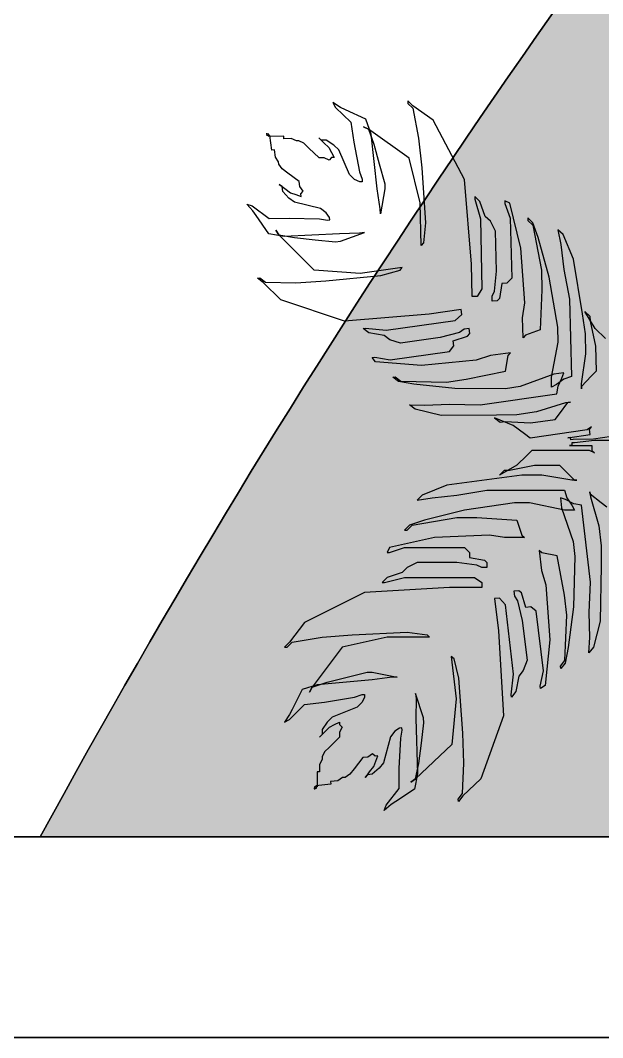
# Model space of a CAD drawing. Header units: inches. Extents: x 478327 to 492265, y -26791 to -22136.
# Drawn here: x 480307.5 to 480340.2, y -23195.1 to -23138.1 of the extents above; entities that cross this region are included whole.
import ezdxf

# ---------------------------------------------------------------- set-up
doc = ezdxf.new("R2010")
doc.units = ezdxf.units.IN
doc.header["$MEASUREMENT"] = 0
for name, color, linetype in [('ARBOLES', 7, 'Continuous'), ('Grass', 90, 'Continuous'), ('I-WALL-FULL', 5, 'Continuous')]:
    doc.layers.add(name, color=color, linetype=linetype)

# ---------------------------------------------------------------- blocks, each defined once
blk = doc.blocks.new('ARB-P17')
at = {"layer": 'ARBOLES'}
for p, q in [((0.8200494611884322, 1.19659594060235), (0.8018971036855476, 1.179249113572524)), ((0.8021039778964222, 1.188129151253236), (0.8202563353994776, 1.205475978283175)), ((0.8202563353994776, 1.205475978283175), (0.8200494611884322, 1.19659594060235)), ((1.059313631587486, 1.18213705458993), (1.086335297295477, 1.199277414748025)), ((1.086335297295477, 1.199277414748025), (1.077052240668479, 1.181723806258248)), ((0.7299083816340897, 1.136501759128123), (0.8021039778964222, 1.188129151253236)), ((0.8018971036855476, 1.179249113572524), (0.7816759967442408, 1.073101595146596)), ((0.969586300455063, 1.139802948477239), (1.041368148295476, 1.173670265240929)), ((1.077052240668479, 1.181723806258248), (1.0225951644953, 1.129683167874617)), ((1.041368148295476, 1.173670265240929), (1.059313631587486, 1.18213705458993)), ((0.6185117277628933, 0.9258595583090994), (0.7299082926420795, 1.136501761201288)), ((0.7299082926420795, 1.136501761201288), (0.7299083816340897, 1.136501759128123)), ((0.950606442444041, 1.086935813430216), (0.969586300455063, 1.139802948477239)), ((1.0225951644953, 1.129683167874617), (1.012070947930425, 1.058849173932771)), ((0.8154982138898673, 1.001234482448808), (0.9598894954063439, 1.104489264625954)), ((0.9283165823999865, 0.8919874463142321), (0.950606442444041, 1.086935813430216)), ((0.9598894954063439, 1.104489264625954), (0.9409096373952934, 1.051622129578845)), ((0.9778349823628787, 1.112956211269108), (0.9598894954063439, 1.104489264625954)), ((0.9598894954063439, 1.104489264625954), (0.9778349823628787, 1.112956211269108)), ((1.31424775062132, 1.078464226776674), (1.314454624832194, 1.087344264457471)), ((1.314454624832194, 1.087344264457471), (1.323323840380738, 1.087137642364837)), ((1.319485408772152, 1.081403291864007), (1.320743087915361, 1.0901853144276)), ((0.7816759967442408, 1.073101595146596), (0.7703241906790197, 0.9667472952608022)), ((0.9409096373952934, 1.051622129578845), (0.9215160272976277, 0.9809947618760475)), ((1.012070947930425, 1.058849173932771), (0.9918498409891185, 0.9527016555069281)), ((1.082818421051627, 1.048316144998438), (1.109840086759391, 1.065456505156504)), ((1.118502513424602, 1.056369686015756), (1.100350155921717, 1.03902285898593)), ((1.109840086759391, 1.065456505156504), (1.127578695840555, 1.065043256824822)), ((1.127578695840555, 1.065043256824822), (1.118502513424602, 1.056369686015756)), ((1.136654874592011, 1.073716670339735), (1.127578695840555, 1.065043256824822)), ((1.127578695840555, 1.065043256824822), (1.136654874592011, 1.073716670339735)), ((1.171304503253765, 1.037369867732309), (1.18945686075665, 1.054716694762163)), ((1.18945686075665, 1.054716694762163), (1.207402347713185, 1.063183641405317)), ((1.207402347713185, 1.063183641405317), (1.216271652253596, 1.062977017239518)), ((1.216271652253596, 1.062977017239518), (1.234217135545606, 1.071443806588519)), ((1.234217135545606, 1.071443806588519), (1.260825049167153, 1.070823934091038)), ((1.260825049167153, 1.070823934091038), (1.261031923378226, 1.07970397177175)), ((1.261031923378226, 1.07970397177175), (1.31424775062132, 1.078464226776674)), ((1.30314651989363, 1.029969841530686), (1.310692670468228, 1.082662505615303)), ((1.310692670468228, 1.082662505615303), (1.319485408772152, 1.081403291864007)), ((1.027120095948163, 0.9429951232359883), (1.064666063548543, 1.030969317968498)), ((1.064666063548543, 1.030969317968498), (1.082818421051627, 1.048316144998438)), ((1.091067099294719, 1.021469250496153), (1.081784046332416, 1.003915799300444)), ((1.100350155921717, 1.03902285898593), (1.091067099294719, 1.021469250496153)), ((1.134999873575509, 1.002676054305255), (1.171304503253765, 1.037369867732309)), ((1.290580706302393, 1.004882723239689), (1.294353781589706, 1.031229055281983)), ((1.294353781589706, 1.031229055281983), (1.30314651989363, 1.029969841530686)), ((0.7762972452730139, 0.8422196716817324), (0.8154982138898673, 1.001234482448808)), ((0.9215160272976277, 0.9809947618760475), (0.9021224208646856, 0.9103675514674876)), ((1.081784046332416, 1.003915799300444), (1.090653350872799, 1.003709175134532)), ((1.090653350872799, 1.003709175134532), (1.099315781202506, 0.9946225132879363)), ((1.099315781202506, 0.9946225132879363), (1.117261264494545, 1.003089302637051)), ((1.117261264494545, 1.003089302637051), (1.134999873575509, 1.002676054305255)), ((1.266706615134638, 0.9634906196430961), (1.278014892711155, 0.9797956049486628)), ((1.278014892711155, 0.9797956049486628), (1.279272584473716, 0.9885777156293613)), ((1.279272584473716, 0.9885777156293613), (1.290580706302393, 1.004882723239689)), ((0.7703241906790197, 0.9667472952608022), (0.7569036351753482, 0.7715923039790198)), ((0.9918498409891185, 0.9527016555069281), (0.9823599101512457, 0.9262680093363541)), ((1.008967823772792, 0.925648136838845), (1.027120095948163, 0.9429951232359883)), ((1.206403891608602, 0.918353348487841), (1.246605755002065, 0.9484448257840085)), ((1.246605755002065, 0.9484448257840085), (1.266706615134638, 0.9634906196430961)), ((0.5937393698587243, 0.6243504244355904), (0.6185117277628933, 0.9258595583090994)), ((0.9021224208646856, 0.9103675514674876), (0.9017086687782409, 0.8926073188118265)), ((0.9823599101512457, 0.9262680093363541), (0.9821530359403708, 0.9173879716555291)), ((0.9821530359403708, 0.9173879716555291), (0.9910223404807823, 0.9171813474897306)), ((0.9910223404807823, 0.9171813474897306), (1.008967823772792, 0.925648136838845)), ((1.203888508083679, 0.9007891271263303), (1.206403891608602, 0.918353348487841)), ((1.266695679468398, 0.9007566969389414), (1.276746109534884, 0.9082795938685422)), ((1.276746109534884, 0.9082795938685422), (1.266695679468398, 0.9007566969389414)), ((0.9017086687782409, 0.8926073188118265), (0.9173785284209828, 0.8033933790841274)), ((0.9177922805074273, 0.8211536117397884), (0.9283165823999865, 0.8919874463142321)), ((1.192580386254804, 0.8844841195160313), (1.203888508083679, 0.9007891271263303)), ((1.200115432796366, 0.8744427950840361), (1.192580386254804, 0.8844841195160313)), ((1.198857741033805, 0.8656606844033377), (1.200115432796366, 0.8744427950840361)), ((1.217700909404016, 0.8719243675816131), (1.198857741033805, 0.8656606844033377)), ((1.236544233521869, 0.8781880284551846), (1.217700909404016, 0.8719243675816131)), ((1.25664509365447, 0.8932338223141869), (1.236544233521869, 0.8781880284551846)), ((1.24282158830087, 0.8593645933423771), (1.264180295943646, 0.883192475577431)), ((1.266695679468398, 0.9007566969389414), (1.25664509365447, 0.8932338223141869)), ((1.264180295943646, 0.883192475577431), (1.266695679468398, 0.9007566969389414)), ((0.4175946169703195, 0.6817632890582672), (0.4567955855872015, 0.840778099825286)), ((0.4745341946683652, 0.8403648514935753), (0.4555543366571157, 0.7874977164464666)), ((0.4567955855872015, 0.840778099825286), (0.4747410688792115, 0.8492448891742868)), ((0.4747410688792115, 0.8492448891742868), (0.4745341946683652, 0.8403648514935753)), ((0.5444542562734114, 0.7943115124687097), (0.5634340252924233, 0.847178649588983)), ((0.5813795085844617, 0.8556454389380974), (0.5619859021512923, 0.7850182285294522)), ((0.5634340252924233, 0.847178649588983), (0.5815863864598327, 0.8645256339129617)), ((0.5815863864598327, 0.8645256339129617), (0.5813795085844617, 0.8556454389380974)), ((0.772780372693461, 0.6912585592261848), (0.7762972452730139, 0.8422196716817324)), ((1.129762266584464, 0.8217825388821893), (1.222720728168269, 0.8443187994832613)), ((1.222720728168269, 0.8443187994832613), (1.24282158830087, 0.8593645933423771)), ((1.370940054814355, 0.814129988117287), (1.392298762457131, 0.8379578703523407)), ((1.392298762457131, 0.8379578703523407), (1.373455438339278, 0.8316942094787975)), ((0.9173785284209828, 0.8033933790841274), (0.9177922805074273, 0.8211536117397884)), ((1.098353141494755, 0.790431847834725), (1.109661263323403, 0.8067368554450239)), ((1.109661263323403, 0.8067368554450239), (1.129762266584464, 0.8217825388821893)), ((1.373455438339278, 0.8316942094787975), (1.313152702193861, 0.7865568502064377)), ((1.314399302542341, 0.7326050604877992), (1.359631932985678, 0.7978249805069879)), ((1.359631932985678, 0.7978249805069879), (1.370940054814355, 0.814129988117287)), ((0.3751100584871949, 0.7627170615294858), (0.3447783944109233, 0.6034956265966116)), ((0.3563370746870191, 0.7187299641631739), (0.3753169326982402, 0.7715970992103108)), ((0.3932624159900797, 0.78006388855934), (0.3751100584871949, 0.7627170615294858)), ((0.3753169326982402, 0.7715970992103108), (0.3934692938654507, 0.7889440835341758)), ((0.3934692938654507, 0.7889440835341758), (0.3932624159900797, 0.78006388855934)), ((0.4555543366571157, 0.7874977164464666), (0.4505893372721345, 0.5743760256372639)), ((0.5077357891810266, 0.7418576257533687), (0.5263018951060019, 0.7769645281448162)), ((0.5263018951060019, 0.7769645281448162), (0.5444542562734114, 0.7943115124687097)), ((0.5619859021512923, 0.7850182285294522), (0.5561934022581738, 0.5363762297029666)), ((0.7569036351753482, 0.7715923039790198), (0.7641179423639527, 0.7003452210727801)), ((1.097095449732365, 0.7816497371539981), (1.098353141494755, 0.790431847834725)), ((1.10588818803609, 0.7803905234027013), (1.097095449732365, 0.7816497371539981)), ((1.133524250457867, 0.7853949705250612), (1.10588818803609, 0.7803905234027013)), ((1.2415528051244, 0.787848582262228), (1.133524250457867, 0.7853949705250612)), ((1.313152702193861, 0.7865568502064377), (1.2415528051244, 0.787848582262228)), ((0.2303050248843022, 0.641702046696679), (0.2678509034926435, 0.7296762435024675)), ((0.2678509034926435, 0.7296762435024675), (0.286003264660053, 0.7470232278264461)), ((0.286003264660053, 0.7470232278264461), (0.2758927075250597, 0.6939493113194999)), ((0.5044257871482216, 0.5997763936845217), (0.5077357891810266, 0.7418576257533687)), ((1.059397853211038, 0.7063884045856241), (0.9739855422018593, 0.7365448080689703)), ((0.9739855422018593, 0.7365448080689703), (0.9915711745573219, 0.7340263582617013)), ((0.9915711745573219, 0.7340263582617013), (1.063170928498351, 0.7327347366278332)), ((1.063170928498351, 0.7327347366278332), (1.259127333446628, 0.7225961439384605)), ((1.152334275095114, 0.6034567539661282), (1.27797050181664, 0.7288598271167643)), ((1.27797050181664, 0.7288598271167643), (1.222698532720926, 0.7188509105674257)), ((1.259127333446628, 0.7225961439384605), (1.314399302542341, 0.7326050604877992)), ((1.27797050181664, 0.7288598271167643), (1.289278779393157, 0.7451648124223311)), ((1.289278779393157, 0.7451648124223311), (1.27797050181664, 0.7288598271167643)), ((0.2758927075250597, 0.6939493113194999), (0.2649546535460559, 0.6053552440892815)), ((0.3175498581563829, 0.5774753860518445), (0.3563370746870191, 0.7187299641631739)), ((0.7641179423639527, 0.7003452210727801), (0.772780372693461, 0.6912585592261848)), ((1.076983485566331, 0.7038699547783835), (1.059397853211038, 0.7063884045856241)), ((1.149840931269893, 0.7113604438252139), (1.076983485566331, 0.7038699547783835)), ((1.222698532720926, 0.7188509105674257), (1.149840931269893, 0.7113604438252139)), ((0.4041740651312011, 0.4866084550705239), (0.4175946169703195, 0.6817632890582672)), ((0.1991458639641905, 0.4469604610407316), (0.2303050248843022, 0.641702046696679)), ((0.5910499941230114, 0.5089094627032011), (0.5937393698587243, 0.6243504244355904)), ((0.2649546535460559, 0.6053552440892815), (0.2447336355967877, 0.4992077235902741)), ((0.3447783944109233, 0.6034956265966116), (0.3431233970587471, 0.5324551678562557)), ((0.5116400943365988, 0.528529310778282), (0.5044257871482216, 0.5997763936845217)), ((0.8395565771765802, 0.6124009486695456), (0.9890335955852264, 0.5909942479842414)), ((0.8470916237179437, 0.602359624237522), (0.8395565771765802, 0.6124009486695456)), ((0.9161759941340222, 0.5835037812421433), (0.8470916237179437, 0.602359624237522)), ((1.110874707319738, 0.5645830778719869), (0.9161759941340222, 0.5835037812421433)), ((0.9890335955852264, 0.5909942479842414), (1.152334275095114, 0.6034567539661282)), ((0.2868044456581913, 0.4004938757574336), (0.3175498581563829, 0.5774753860518445)), ((0.4505893372721345, 0.5743760256372639), (0.4679141942668537, 0.5562025446498922)), ((0.4679141942668537, 0.5562025446498922), (0.4856528033480174, 0.5557892963182098)), ((0.4856528033480174, 0.5557892963182098), (0.4932808589583431, 0.502302288773592)), ((1.217645725971522, 0.5582545566236092), (1.110874707319738, 0.5645830778719869)), ((1.325674280638253, 0.5607081683608044), (1.217645725971522, 0.5582545566236092)), ((1.271648911890992, 0.4967474620928272), (1.334467018941979, 0.5594489546095929)), ((1.345775140770826, 0.575753962219892), (1.325674280638253, 0.5607081683608044)), ((1.334467018941979, 0.5594489546095929), (1.354567879074551, 0.5744947484686804)), ((1.354567879074551, 0.5744947484686804), (1.345775140770826, 0.575753962219892)), ((0.3431233970587471, 0.5324551678562557), (0.348682699566524, 0.3901673116216102)), ((0.5200956467909634, 0.5105624539568225), (0.5116400943365988, 0.528529310778282)), ((0.5196818983690434, 0.4928023785951723), (0.5200956467909634, 0.5105624539568225)), ((0.5561934022581738, 0.5363762297029666), (0.5733113850420466, 0.5093227110348835)), ((0.5733113850420466, 0.5093227110348835), (0.5910499941230114, 0.5089094627032011)), ((0.2447336355967877, 0.4992077235902741), (0.2383205094065488, 0.2239254544273876)), ((0.411802117077201, 0.4331212902317816), (0.4041740651312011, 0.4866084550705239)), ((0.4932808589583431, 0.502302288773592), (0.5019432892878797, 0.4932156269269682)), ((0.5019432892878797, 0.4932156269269682), (0.5196818983690434, 0.4928023785951723)), ((1.045530112710566, 0.4215833754771836), (1.271648899271611, 0.4967473739757224)), ((1.271648899271611, 0.4967473739757224), (1.271648911890992, 0.4967474620928272)), ((0.1535580886668981, 0.3947130411970647), (0.1904834336346539, 0.4560471228873553)), ((0.1723310724672729, 0.4387001385633766), (0.1719173240453529, 0.4209400632018684)), ((0.1904834336346539, 0.4560471228873553), (0.1723310724672729, 0.4387001385633766)), ((0.1886215584071067, 0.3761264691721635), (0.1991458639641905, 0.4469604610407316)), ((0.6272390879024101, 0.445638202109734), (0.6297544714273613, 0.4632024234712446)), ((0.6511020750369028, 0.424296317189686), (0.6272390879024101, 0.445638202109734)), ((0.6297544714273613, 0.4632024234712446), (0.744060536620708, 0.4468325777908717)), ((0.744060536620708, 0.4468325777908717), (1.045530112710566, 0.4215833754771836)), ((0.1719173240453529, 0.4209400632018684), (0.1521099655259661, 0.3325526201375339)), ((0.2855631930636093, 0.3472133350845752), (0.2868044456581913, 0.4004938757574336)), ((0.4101471197251953, 0.3620808314914541), (0.411802117077201, 0.4331212902317816)), ((0.8972996820310186, 0.3890381983266309), (0.6511020750369028, 0.424296317189686)), ((0.1172533736611285, 0.3600193871374131), (0.1535580886668981, 0.3947130411970647)), ((0.1869665573908037, 0.3050858531376832), (0.1886215584071067, 0.3761264691721635)), ((0.348682699566524, 0.3901673116216102), (0.4014846893956587, 0.3711674933380493)), ((0.4014846893956587, 0.3711674933380493), (0.4101471197251953, 0.3620808314914541)), ((0.5995920898145926, 0.3778998322832194), (0.6021074733395153, 0.3954640536448437)), ((0.6071271363559276, 0.3678585078513095), (0.5995920898145926, 0.3778998322832194)), ((0.6021074733395153, 0.3954640536448437), (0.6196929499471651, 0.3929456261423354)), ((0.6586260301643563, 0.3515210923583538), (0.6071271363559276, 0.3678585078513095)), ((0.6196929499471651, 0.3929456261423354), (0.6360208905400953, 0.381645065654368)), ((0.6360208905400953, 0.381645065654368), (0.7051052609561737, 0.362789222658904)), ((0.7051052609561737, 0.362789222658904), (0.8457896968087083, 0.3426417134201927)), ((0.8834760335489591, 0.3551690797767719), (0.9035770494293728, 0.3702148513310419)), ((0.9701571277344101, 0.3965286873734612), (0.8972996820310186, 0.3890381983266309)), ((0.9035770494293728, 0.3702148513310419), (0.9588490059057334, 0.3802236797632758)), ((0.9588490059057334, 0.3802236797632758), (0.9789500217859768, 0.3952694513175175)), ((0.9789500217859768, 0.3952694513175175), (0.9701571277344101, 0.3965286873734612)), ((0.1521099655259661, 0.3325526201375339), (0.1500412160875442, 0.2437519287415455)), ((0.3092748567385968, 0.2222724631737946), (0.2855631930636093, 0.3472133350845752)), ((0.6561106466394051, 0.3339568709968432), (0.6586260301643563, 0.3515210923583538)), ((0.6711808954699734, 0.3138741998280921), (0.6561106466394051, 0.3339568709968432)), ((0.8457896968087083, 0.3426417134201927), (0.8834760335489591, 0.3551690797767719)), ((0.2022226686114266, 0.1981118380484474), (0.1869665573908037, 0.3050858531376832)), ((0.455123630389096, 0.3089669986584624), (0.5254656925675363, 0.2988932663438106)), ((0.4626586769304595, 0.2989256742264672), (0.455123630389096, 0.3089669986584624)), ((0.4726980155828641, 0.2437146707566455), (0.4626586769304595, 0.2989256742264672)), ((0.5254656925675363, 0.2988932663438106), (0.5769647421237778, 0.2825558285461796)), ((0.8822073935009769, 0.2836529582747005), (0.6711808954699734, 0.3138741998280921)), ((0.9374793625966901, 0.2936618748240392), (0.8822073935009769, 0.2836529582747005)), ((0.9349639790717674, 0.2760976534625286), (0.9462721009006145, 0.2924026610728276)), ((0.9462721009006145, 0.2924026610728276), (0.9374793625966901, 0.2936618748240392)), ((0.5769647421237778, 0.2825558285461796), (0.7716632995618794, 0.2636351474807554)), ((0.7716632995618794, 0.2636351474807554), (0.9349639790717674, 0.2760976534625286)), ((0.1500412160875442, 0.2437519287415455), (0.1673660730822917, 0.2255784477541738)), ((0.1673660730822917, 0.2255784477541738), (0.2020157944005802, 0.1892318003676507)), ((0.2383205094065488, 0.2239254544273876), (0.2647214598250116, 0.2144255463222748)), ((0.2717109993325266, 0.2187247984182648), (0.2654336445535534, 0.2375482335309584)), ((0.2654336445535534, 0.2375482335309584), (0.3006045977690519, 0.2325113785260555)), ((0.2855234006528633, 0.1898600388735474), (0.2717109993325266, 0.2187247984182648)), ((0.3006045977690519, 0.2325113785260555), (0.419930325978811, 0.1885359870521768)), ((0.3084473598947568, 0.1867523124506363), (0.3092748567385968, 0.2222724631737946)), ((0.6121247596728381, 0.2147850508371221), (0.4726980155828641, 0.2437146707566455)), ((0.8646106697315759, 0.2234375076825188), (0.8445098095990033, 0.2083917138234312)), ((0.8533025479029276, 0.2071325000722197), (0.8734035637831425, 0.222178271626575)), ((0.8734035637831425, 0.222178271626575), (0.8646106697315759, 0.2234375076825188)), ((0.2018089165252093, 0.1803516053927865), (0.2022226686114266, 0.1981118380484474)), ((0.2020157944005802, 0.1892318003676507), (0.2018089165252093, 0.1803516053927865)), ((0.2647214598250116, 0.2144255463222748), (0.2909156250246667, 0.1960455984631437)), ((0.2905430762886567, 0.1622545811971179), (0.2855234006528633, 0.1898600388735474)), ((0.2909156250246667, 0.1960455984631437), (0.3084473598947568, 0.1867523124506363)), ((0.419930325978811, 0.1885359870521768), (0.4726870672972439, 0.1809806599352726)), ((0.4726870672972439, 0.1809806599352726), (0.6523155316525902, 0.1821426277338389)), ((0.6824668218514773, 0.2047113185224418), (0.6121247596728381, 0.2147850508371221)), ((0.6523155316525902, 0.1821426277338389), (0.798030578807186, 0.1971235835228811)), ((0.8445098095990033, 0.2083917138234312), (0.6824668218514773, 0.2047113185224418)), ((0.798030578807186, 0.1971235835228811), (0.8533025479029276, 0.2071325000722197)), ((0.5631190539422164, 0.1232187987755253), (0.2905430762886567, 0.1622545811971179)), ((0.2503413560234833, 0.132162993479028), (0.2415484619719166, 0.1334222295349718)), ((0.2415484619719166, 0.1334222295349718), (0.2591340943274076, 0.1309037797278165)), ((0.2804815421891078, 0.09199769575110395), (0.2503413560234833, 0.132162993479028)), ((0.2591340943274076, 0.1309037797278165), (0.3621318819440376, 0.09822894874199051)), ((0.6711475959893676, 0.1256723223956158), (0.5631190539422164, 0.1232187987755253)), ((0.7603329822858597, 0.1218622509545071), (0.6711475959893676, 0.1256723223956158)), ((0.8143474153668534, 0.1230890345183013), (0.7603329822858597, 0.1218622509545071)), ((0.7942463994864112, 0.1080432629640313), (0.8143474153668534, 0.1230890345183013)), ((0.2955517910196477, 0.07191502458235277), (0.2804815421891078, 0.09199769575110395)), ((0.3621318819440376, 0.09822894874199051), (0.4324740998703192, 0.088155194122578)), ((0.4324740998703192, 0.088155194122578), (0.5040740095591616, 0.08686355018397762)), ((0.4450288094282939, 0.05050832389704851), (0.5116090561005251, 0.07682222575198239)), ((0.5116090561005251, 0.07682222575198239), (0.4915080402201113, 0.0617764541975987)), ((0.5040740095591616, 0.08686355018397762), (0.7012879505219871, 0.08550709048003569)), ((0.7012879505219871, 0.08550709048003569), (0.7942463994864112, 0.1080432629640313)), ((0.1736995752517032, 0.03559220617810865), (0.1661645287103397, 0.04563353061010389)), ((0.1661645287103397, 0.04563353061010389), (0.1824923135556276, 0.03433299242678345)), ((0.383479485553579, 0.05932284246043196), (0.2955517910196477, 0.07191502458235277)), ((0.4739225636124615, 0.064294881700107), (0.383479485553579, 0.05932284246043196)), ((0.4048270891631205, 0.02041673617895867), (0.4450288094282939, 0.05050832389704851)), ((0.4915080402201113, 0.0617764541975987), (0.4739225636124615, 0.064294881700107)), ((0.06315564967960086, 0.01557446119650763), (0.1598760825174566, 0.001723065323488981)), ((0.1598760825174566, 0.001723065323488981), (0.2314759922061, 0.0004314213847749215)), ((0.1711842043461331, 0.01802807293370279), (0.1736995752517032, 0.03559220617810865)), ((0.2503191605763107, 0.006695104563078758), (0.1711842043461331, 0.01802807293370279)), ((0.1824923135556276, 0.03433299242678345), (0.3847260732826783, 0.005370964624603403)), ((0.2314759922061, 0.0004314213847749215), (0.2402687305100244, -0.0008277923664081754)), ((0.2402687305100244, -0.0008277923664081754), (0.2415264222724147, 0.007954318314375541)), ((0.2415264222724147, 0.007954318314375541), (0.2503191605763107, 0.006695104563078758)), ((0.3847260732826783, 0.005370964624603403), (0.4048270891631205, 0.02041673617895867)), ((0.05877131347781983, -0.002885307138569715), (0.1564785460450366, -0.002885307138569715)), ((0.1564785460450366, -0.002885307138569715), (0.2275384373687359, -0.01175701816737273)), ((0.2453033315311188, -0.02062872919620418), (0.1653609931263134, -0.02062872919620418)), ((0.1653609931263134, -0.02062872919620418), (0.1653609931263134, -0.03837206223755629)), ((0.2275384373687359, -0.01175701816737273), (0.2364208844498137, -0.01175701816737273)), ((0.2364208844498137, -0.01175701816737273), (0.2364208844498137, -0.02062872919620418)), ((0.2364208844498137, -0.02062872919620418), (0.2453033315311188, -0.02062872919620418)), ((0.1564785460450366, -0.04724377326635931), (0.1742434402076185, -0.03837206223755629)), ((0.1653609931263134, -0.03837206223755629), (0.1564785460450366, -0.04724377326635931)), ((0.1742434402076185, -0.03837206223755629), (0.3785405097601711, -0.03837206223755629)), ((0.3785405097601711, -0.03837206223755629), (0.3963055612596236, -0.05611548429516233)), ((0.3963055612596236, -0.05611548429516233), (0.4318353495845884, -0.09160232841040283)), ((0.2808332771929543, -0.09160232841040283), (0.2630682256937007, -0.1093457504679236)), ((0.3696580626790649, -0.09160232841040283), (0.2808332771929543, -0.09160232841040283)), ((0.4584828481651471, -0.1093457504679236), (0.3696580626790649, -0.09160232841040283)), ((0.4318353495845884, -0.09160232841040283), (0.494012793826812, -0.1270891725255581)), ((0.2630682256937007, -0.1093457504679236), (0.2275384373687359, -0.1448325945831641)), ((0.2364208844498137, -0.1448325945831641), (0.3430105640985062, -0.1270891725255581)), ((0.3430105640985062, -0.1270891725255581), (0.4140704554220064, -0.1270891725255581)), ((0.4140704554220064, -0.1270891725255581), (0.4851303467455068, -0.1359608835543611)), ((0.47624774232753, -0.1093457504679236), (0.4584828481651471, -0.1093457504679236)), ((0.494012793826812, -0.1270891725255581), (0.47624774232753, -0.1093457504679236)), ((0.4851303467455068, -0.1359608835543611), (0.6805448118802815, -0.1625760166406849)), ((0.2186558329505601, -0.1448325945831641), (0.2364208844498137, -0.1448325945831641)), ((0.2275384373687359, -0.1448325945831641), (0.2186558329505601, -0.1448325945831641)), ((0.2630682256937007, -0.1803194386983193), (0.2541857786123956, -0.2069344827684745)), ((0.5384251865699525, -0.1803194386983193), (0.2630682256937007, -0.1803194386983193)), ((0.6450148662184461, -0.1980627717396714), (0.5384251865699525, -0.1803194386983193)), ((0.6805448118802815, -0.1625760166406849), (0.7693695973663636, -0.1980627717396714)), ((0.1321581930009756, -0.2255416626052238), (0.1716106239413477, -0.1944741931785358)), ((0.1705565366302153, -0.2032938737902157), (0.1402894107057477, -0.3070247270700577)), ((0.172664729923838, -0.1856543563418711), (0.1705565366302153, -0.2032938737902157)), ((0.1716106239413477, -0.1944741931785358), (0.172664729923838, -0.1856543563418711)), ((0.230111416587988, -0.2283029172347426), (0.2586466524818434, -0.2138219957762715)), ((0.2541857786123956, -0.2069344827684745), (0.2364208844498137, -0.2335496158549119)), ((0.2586466524818434, -0.2138219957762715), (0.2773187806408828, -0.2071079416745931)), ((0.2773187806408828, -0.2071079416745931), (0.2731024313961541, -0.2423866641212271)), ((0.7338396517045283, -0.2069344827684745), (0.6450148662184461, -0.1980627717396714)), ((0.7871346488656455, -0.2158061937972775), (0.7338396517045283, -0.2069344827684745)), ((0.7693695973663636, -0.1980627717396714), (0.7871346488656455, -0.2158061937972775)), ((0.1124319588596165, -0.2410755535436522), (0.1321581930009756, -0.2255416626052238)), ((0.169953519047283, -0.5073753611813174), (0.202630356392234, -0.2339641686450591)), ((0.202630356392234, -0.2339641686450591), (0.230111416587988, -0.2283029172347426)), ((0.2364208844498137, -0.2335496158549119), (0.2275384373687359, -0.251293037912518)), ((0.2275384373687359, -0.251293037912518), (0.2630682256937007, -0.251293037912518)), ((0.2731024313961541, -0.2423866641212271), (0.2319180917543804, -0.3627042215944982)), ((0.2630682256937007, -0.251293037912518), (0.3874229568414478, -0.2246779048261089)), ((0.3874229568414478, -0.2246779048261089), (0.4407179540025652, -0.2246779048261089)), ((0.4407179540025652, -0.2246779048261089), (0.618367524974758, -0.251293037912518)), ((0.618367524974758, -0.251293037912518), (0.760487150285087, -0.2867798820276732)), ((0.4318353495845884, -0.2867798820276732), (0.4140704554220064, -0.3400100591842659)), ((0.5739551322316174, -0.2779081709988702), (0.4318353495845884, -0.2867798820276732)), ((0.6450148662184461, -0.2779081709988702), (0.5739551322316174, -0.2779081709988702)), ((0.8048995430280286, -0.3045233040852793), (0.6450148662184461, -0.2779081709988702)), ((0.760487150285087, -0.2867798820276732), (0.8137819901093337, -0.3045233040852793)), ((0.1402894107057477, -0.3070247270700577), (0.1318566748739158, -0.377582484413324)), ((0.8226644371906103, -0.3222667261428285), (0.8048995430280286, -0.3045233040852793)), ((0.8137819901093337, -0.3045233040852793), (0.8315470416085872, -0.3222667261428285)), ((0.8315470416085872, -0.3222667261428285), (0.8226644371906103, -0.3222667261428285)), ((0.4140704554220064, -0.3400100591842659), (0.4051880083407298, -0.3488817702130689)), ((0.4051880083407298, -0.3488817702130689), (0.47624774232753, -0.3488817702130689)), ((0.47624774232753, -0.3488817702130689), (0.5295427394886474, -0.3400100591842659)), ((0.5295427394886474, -0.3400100591842659), (0.7249572046232231, -0.3488817702130689)), ((0.7249572046232231, -0.3488817702130689), (0.8848418814328339, -0.3843686143282241)), ((0.1318566748739158, -0.377582484413324), (0.1322329594659664, -0.4491930550115626)), ((0.2319180917543804, -0.3627042215944982), (0.2255935305448418, -0.4156226177144049)), ((0.3432729882730143, -0.4028499814054669), (0.3531360960081997, -0.3950831140487878)), ((0.3531360960081997, -0.3950831140487878), (0.3447033788475551, -0.4656407151670976)), ((0.618367524974758, -0.3843686143282241), (0.600602473475476, -0.4021120363858302)), ((0.8315470416085872, -0.3843686143282241), (0.618367524974758, -0.3843686143282241)), ((0.8848418814328339, -0.4021120363858302), (0.8315470416085872, -0.3843686143282241)), ((0.8848418814328339, -0.3843686143282241), (0.8937243285141108, -0.4021120363858302)), ((0.2255935305448418, -0.4156226177144049), (0.2309387709080397, -0.5951752946124031)), ((0.2626362874068491, -0.5542351750940782), (0.2883107794945658, -0.4141724736625747)), ((0.2883107794945658, -0.4141724736625747), (0.3432729882730143, -0.4028499814054669)), ((0.5473076336510587, -0.4287271694721823), (0.5384251865699525, -0.4375988805009854)), ((0.600602473475476, -0.4198554584434646), (0.5473076336510587, -0.4287271694721823)), ((0.600602473475476, -0.4021120363858302), (0.600602473475476, -0.4198554584434646)), ((0.8937243285141108, -0.4021120363858302), (0.8848418814328339, -0.4021120363858302)), ((0.1322329594659664, -0.4491930550115626), (0.1354700252068994, -0.6463850931328636)), ((0.3447033788475551, -0.4656407151670976), (0.3295697972141625, -0.5175062980319751)), ((0.5384251865699525, -0.4375988805009854), (0.5384251865699525, -0.4553423025585914)), ((0.5384251865699525, -0.4553423025585914), (0.5561900807323354, -0.4553423025585914)), ((0.5561900807323354, -0.4553423025585914), (0.5739551322316174, -0.4464705915297884)), ((0.5739551322316174, -0.4464705915297884), (0.6450148662184461, -0.4375988805009854)), ((0.6450148662184461, -0.4375988805009854), (0.7871346488656455, -0.4375988805009854)), ((0.7871346488656455, -0.4375988805009854), (0.8226644371906103, -0.4553423025585914)), ((0.8226644371906103, -0.4553423025585914), (0.8404294886898923, -0.4730857246162259)), ((0.5828375793128941, -0.490829057657578), (0.5561900807323354, -0.508572479715184)), ((0.8315470416085872, -0.490829057657578), (0.5828375793128941, -0.490829057657578)), ((0.9026067755954159, -0.508572479715184), (0.8315470416085872, -0.490829057657578)), ((0.8404294886898923, -0.4730857246162259), (0.8937243285141108, -0.490829057657578)), ((0.8937243285141108, -0.490829057657578), (0.9114893800133927, -0.508572479715184)), ((0.174922386431291, -0.6153174569175235), (0.169953519047283, -0.5073753611813174)), ((0.3295697972141625, -0.5175062980319751), (0.3151888221071886, -0.7125927096434452)), ((0.415551826830665, -0.5456737918050578), (0.4254149345658504, -0.5379069244483787)), ((0.4254149345658504, -0.5379069244483787), (0.4430329754135869, -0.5400125509583802)), ((0.4430329754135869, -0.5400125509583802), (0.440924800791322, -0.5576519121816261)), ((0.5561900807323354, -0.508572479715184), (0.5561900807323354, -0.5263159017727048)), ((0.5561900807323354, -0.5263159017727048), (0.6716623647989763, -0.5263159017727048)), ((0.6716623647989763, -0.5263159017727048), (0.9736666669189162, -0.5440593238303393)), ((0.9114893800133927, -0.508572479715184), (0.9026067755954159, -0.508572479715184)), ((0.2542035702462329, -0.6247927762123595), (0.2626362874068491, -0.5542351750940782)), ((0.4004182638686302, -0.5975392184450925), (0.415551826830665, -0.5456737918050578)), ((0.4300075870738169, -0.57423861637497), (0.4127658494893183, -0.6437434042382506)), ((0.440924800791322, -0.5576519121816261), (0.4300075870738169, -0.57423861637497)), ((0.4729985134948151, -0.5883223526979009), (0.4937788349475056, -0.5639687811479064)), ((0.4937788349475056, -0.5639687811479064), (0.5113968757952421, -0.5660744076578226)), ((0.5113968757952421, -0.5660744076578226), (0.4976936847361628, -0.6807307242843308)), ((0.9736666669189162, -0.5440593238303393), (1.186846183552774, -0.6505197671596932)), ((0.1731904964008777, -0.7045673887390365), (0.174922386431291, -0.6153174569175235)), ((0.2309387709080397, -0.5951752946124031), (0.2493093996112066, -0.7405019060938685)), ((0.3377758000550841, -0.8226405986781913), (0.3630739888793642, -0.6109674828734057)), ((0.3630739888793642, -0.6109674828734057), (0.3828002230207232, -0.595433591935091)), ((0.3828002230207232, -0.595433591935091), (0.4004182638686302, -0.5975392184450925)), ((0.4434839567546476, -0.835274347174277), (0.4729985134948151, -0.5883223526979009)), ((0.1354700252068994, -0.6463850931328636), (0.1601651080611077, -0.7387934541557115)), ((0.2616569852318946, -0.7867060918870264), (0.2542035702462329, -0.6247927762123595)), ((0.4127658494893183, -0.6437434042382506), (0.3959003778254839, -0.7848589189247548)), ((1.186846183552774, -0.6505197671596932), (1.186846183552774, -0.6505198561758618)), ((1.186846183552774, -0.6505198561758618), (1.240141023377191, -0.7214934553900889)), ((0.4976936847361628, -0.6807307242843308), (0.4794726263055225, -0.98270658516563)), ((0.8226644371906103, -0.6860066112749337), (0.7516047032037818, -0.6948783223036514)), ((1.018079059662057, -0.6948783223036514), (0.8226644371906103, -0.6860066112749337)), ((0.1756749556153636, -0.7585385981139438), (0.1731904964008777, -0.7045673887390365)), ((0.3151888221071886, -0.7125927096434452), (0.3314512575167043, -0.8755588385731129)), ((0.7516047032037818, -0.6948783223036514), (0.7427222561225051, -0.7037500333324544)), ((0.7427222561225051, -0.7037500333324544), (0.8937243285141108, -0.7037500333324544)), ((0.8937243285141108, -0.7037500333324544), (1.053609005323722, -0.739236877447695)), ((1.124668896647222, -0.7037500333324544), (1.018079059662057, -0.6948783223036514)), ((1.231258576295915, -0.7214934553900889), (1.124668896647222, -0.7037500333324544)), ((1.249023470458297, -0.739236877447695), (1.231258576295915, -0.7214934553900889)), ((1.240141023377191, -0.7214934553900889), (1.257905917539603, -0.739236877447695)), ((0.1601651080611077, -0.7387934541557115), (0.1756749556153636, -0.7585385981139438)), ((0.2493093996112066, -0.7405019060938685), (0.2606028979207622, -0.7955257724987064)), ((1.053609005323722, -0.739236877447695), (1.160198684972386, -0.8811841648922041)), ((1.257905917539603, -0.739236877447695), (1.249023470458297, -0.739236877447695)), ((0.2606028979207622, -0.7955257724987064), (0.2761127454748475, -0.8152709164569103)), ((0.2771668514573378, -0.806451079620274), (0.2616569852318946, -0.7867060918870264)), ((0.3959003778254839, -0.7848589189247548), (0.4093020694286622, -0.8222432678813618)), ((0.6383364236754687, -0.8496163913834209), (0.6555781612599674, -0.7801116035201403)), ((0.6654412689951528, -0.7723447361634612), (0.6475217286913733, -0.922279775236575)), ((0.6555781612599674, -0.7801116035201403), (0.6654412689951528, -0.7723447361634612)), ((0.2761127454748475, -0.8152709164569103), (0.2771668514573378, -0.806451079620274)), ((0.3490692983646397, -0.8776644650830292), (0.3377758000550841, -0.8226405986781913)), ((0.4093020694286622, -0.8222432678813618), (0.4248119169827476, -0.8419884118395942)), ((0.9470191683383575, -0.8279538987194427), (0.8581943828522753, -0.8456973207770488)), ((0.9647842198376395, -0.8279538987194427), (0.9470191683383575, -0.8279538987194427)), ((1.035843953824468, -0.8456973207770488), (0.9647842198376395, -0.8279538987194427)), ((0.4248119169827476, -0.8419884118395942), (0.4361053269051354, -0.8970122676807932)), ((0.452669280441711, -0.9079375748024461), (0.4434839567546476, -0.835274347174277)), ((0.623955429897336, -1.044702959219762), (0.6383364236754687, -0.8496163913834209)), ((0.8581943828522753, -0.8456973207770488), (0.8759594343515288, -0.8456973207770488)), ((0.8759594343515288, -0.8456973207770488), (0.9470191683383575, -0.8545690318057665)), ((0.9470191683383575, -0.8545690318057665), (1.142433790809804, -0.8723124538633726)), ((1.106903845147968, -0.8634407428345696), (1.035843953824468, -0.8456973207770488)), ((1.160198684972386, -0.8811841648922041), (1.106903845147968, -0.8634407428345696)), ((0.3314512575167043, -0.8755588385731129), (0.3480152110533083, -0.886484145694709)), ((0.3480152110533083, -0.886484145694709), (0.3490692983646397, -0.8776644650830292)), ((0.4361053269051354, -0.8970122676807932), (0.4516151744593913, -0.9167574116391107)), ((0.7645233837004639, -0.9899373901375839), (0.7926823350024675, -0.9038458980809878)), ((0.7926823350024675, -0.9038458980809878), (0.7905741417088166, -0.921485415529304)), ((1.142433790809804, -0.8723124538633726), (1.195728630634051, -0.890055875921007)), ((1.169081289390363, -0.8989275869498101), (1.160198684972386, -0.8811841648922041)), ((1.160198684972386, -0.8811841648922041), (1.169081289390363, -0.8989275869498101)), ((1.195728630634051, -0.890055875921007), (1.231258576295915, -0.9610294751351204)), ((0.4516151744593913, -0.9167574116391107), (0.452669280441711, -0.9079375748024461)), ((0.6475217286913733, -0.922279775236575), (0.6637841641009175, -1.085245904166356)), ((0.7905741417088166, -0.921485415529304), (0.7909504449722532, -0.9930958299025008)), ((0.9736666669189162, -0.9077992979785279), (0.9736666669189162, -0.9166710090073308)), ((0.9825491140002214, -0.9077992979785279), (0.9736666669189162, -0.9077992979785279)), ((0.9736666669189162, -0.9166710090073308), (0.9825491140002214, -0.9344144310649654)), ((1.00919661258078, -0.9166710090073308), (0.9825491140002214, -0.9077992979785279)), ((0.9825491140002214, -0.9344144310649654), (1.000314165499475, -0.9521577641063175)), ((1.115786292229245, -0.9344144310649654), (1.00919661258078, -0.9166710090073308)), ((1.186846183552774, -0.9432860530775997), (1.115786292229245, -0.9344144310649654)), ((1.000314165499475, -0.9521577641063175), (1.089138950985586, -0.987644608221558)), ((1.240141023377191, -0.9965163192503609), (1.186846183552774, -0.9432860530775997)), ((1.231258576295915, -0.9610294751351204), (1.240141023377191, -0.978772897192755)), ((0.4794726263055225, -0.98270658516563), (0.5598825941806069, -1.207013449466388)), ((0.7624151904068412, -1.0075769075859), (0.7645233837004639, -0.9899373901375839)), ((0.7716005140941036, -1.080240135214098), (0.7624151904068412, -1.0075769075859)), ((0.7909504449722532, -0.9930958299025008), (0.785378471617946, -1.189235210993843)), ((1.080256346567609, -1.014259741307882), (1.062491452405027, -1.005388030279164)), ((1.062491452405027, -1.005388030279164), (1.062491452405027, -1.014259741307882)), ((1.089138950985586, -0.987644608221558), (1.106903845147968, -1.005388030279164)), ((1.106903845147968, -1.005388030279164), (1.124668896647222, -1.032003163365516)), ((1.240141023377191, -0.978772897192755), (1.257906074876473, -1.005388030279164)), ((1.257906074876473, -1.005388030279164), (1.240141023377191, -0.9965163192503609)), ((0.6201153465734706, -1.151592408489591), (0.623955429897336, -1.044702959219762)), ((0.8395881995996888, -1.034691588103982), (0.8406422869108212, -1.025871907492302)), ((0.8452349394187593, -1.062203599418893), (0.8395881995996888, -1.034691588103982)), ((0.8406422869108212, -1.025871907492302), (0.8494513073346752, -1.026924720747303)), ((0.8494513073346752, -1.026924720747303), (0.8660152608712508, -1.037850027868899)), ((0.8660152608712508, -1.037850027868899), (0.8815250200383673, -1.057595161263578)), ((1.062491452405027, -1.014259741307882), (1.053609005323722, -1.023131452336685)), ((1.053609005323722, -1.023131452336685), (1.062491452405027, -1.040874874394319)), ((1.062491452405027, -1.040874874394319), (1.062491452405027, -1.058618296451925)), ((1.098021398066862, -1.023131452336685), (1.080256346567609, -1.014259741307882)), ((1.115786292229245, -1.040874874394319), (1.098021398066862, -1.023131452336685)), ((1.124668896647222, -1.049746585423122), (1.115786292229245, -1.040874874394319)), ((1.124668896647222, -1.032003163365516), (1.124668896647222, -1.049746585423122)), ((1.133551343728527, -1.058618296451925), (1.124668896647222, -1.049746585423122)), ((1.124668896647222, -1.049746585423122), (1.133551343728527, -1.058618296451925)), ((0.6637841641009175, -1.085245904166356), (0.7920793174195353, -1.207927385472203)), ((0.780785819110008, -1.152903519067252), (0.7716005140941036, -1.080240135214098)), ((0.8502038951901341, -1.170145705718738), (0.8452349394187593, -1.062203599418893)), ((0.8815250200383673, -1.057595161263578), (0.9062201912797433, -1.150003532849979)), ((1.062491452405027, -1.058618296451925), (1.098021398066862, -1.094105051550912)), ((0.9358095331562879, -1.126702774554985), (0.9456726408912742, -1.118935907198306)), ((0.9456726408912742, -1.118935907198306), (0.9622365944278499, -1.129861214319902)), ((1.098021398066862, -1.094105051550912), (1.115786292229245, -1.111848473608433)), ((1.115786292229245, -1.111848473608433), (1.124668896647222, -1.129591895666039)), ((0.6250843023448169, -1.259534514789465), (0.6201153465734706, -1.151592408489591)), ((0.7920793174195353, -1.207927385472203), (0.780785819110008, -1.152903519067252)), ((0.9062201912797433, -1.150003532849979), (0.9217300575051866, -1.169748520583255)), ((0.9337013585338241, -1.14434213577826), (0.9270005127322348, -1.125649961299985)), ((0.9270005127322348, -1.125649961299985), (0.9358095331562879, -1.126702774554985)), ((0.940402185664226, -1.163034466481577), (0.9337013585338241, -1.14434213577826)), ((0.9622365944278499, -1.129861214319902), (0.9798546352755864, -1.131966840829818)), ((0.9798546352755864, -1.131966840829818), (1.010874260668146, -1.171456961957745)), ((1.124668896647222, -1.129591895666039), (1.124668896647222, -1.13846360669487)), ((1.124668896647222, -1.13846360669487), (1.133551343728527, -1.156207028752476)), ((1.133551343728527, -1.156207028752476), (1.133551343728527, -1.182822161838828)), ((0.785378471617946, -1.189235210993843), (0.7966719699275018, -1.244259077398766)), ((0.8505800913948178, -1.241756265753367), (0.8502038951901341, -1.170145705718738)), ((0.9217300575051866, -1.169748520583255), (0.9460489254833248, -1.190546477796488)), ((0.9559120518896691, -1.182779454214824), (0.940402185664226, -1.163034466481577)), ((0.9460489254833248, -1.190546477796488), (0.9636669663310329, -1.192652104306461)), ((0.9636669663310329, -1.192652104306461), (0.9559120518896691, -1.182779454214824)), ((0.9636669663310329, -1.192652104306461), (0.9714218994437543, -1.202524598173056)), ((0.9714218994437543, -1.202524598173056), (0.9636669663310329, -1.192652104306461)), ((1.010874260668146, -1.171456961957745), (1.026384126893589, -1.191201949690992)), ((1.026384126893589, -1.191201949690992), (1.042948061759006, -1.202127413037658)), ((1.133551343728527, -1.182822161838828), (1.142433790809804, -1.182822161838828)), ((1.142433790809804, -1.182822161838828), (1.142433790809804, -1.23605242801159)), ((0.5598825941806069, -1.207013449466388), (0.5598826825679453, -1.207013460030026)), ((0.5598826825679453, -1.207013460030026), (0.6240302150334855, -1.268354195401145)), ((0.7920793174195353, -1.207927385472203), (0.808643252284952, -1.218852848818756)), ((0.808643252284952, -1.218852848818756), (0.7920793174195353, -1.207927385472203)), ((1.042948061759006, -1.202127413037658), (1.05175708218286, -1.203180226292545)), ((1.05175708218286, -1.203180226292545), (1.068321035719435, -1.214105533414227)), ((1.068321035719435, -1.214105533414227), (1.094748096991225, -1.217263973179143)), ((1.094748096991225, -1.217263973179143), (1.093694009679893, -1.226083653790823)), ((1.093694009679893, -1.226083653790823), (1.146548132223245, -1.232400533320629)), ((0.6405941685702601, -1.279279502522712), (0.6250843023448169, -1.259534514789465)), ((0.7966719699275018, -1.244259077398766), (0.8629276770155059, -1.287960451546525)), ((0.8971096713999883, -1.300991385178094), (0.8505800913948178, -1.241756265753367)), ((1.142433790809804, -1.23605242801159), (1.151316237891109, -1.23605242801159)), ((1.146548132223245, -1.232400533320629), (1.145494044912112, -1.241220213932309)), ((1.145494044912112, -1.241220213932309), (1.154302976948799, -1.24227301662367)), ((1.151316237891109, -1.23605242801159), (1.151316237891109, -1.244924050024224)), ((0.6240302150334855, -1.268354195401145), (0.6395400812591276, -1.288099183134392)), ((0.6395400812591276, -1.288099183134392), (0.6405941685702601, -1.279279502522712)), ((0.8629276770155059, -1.287960451546525), (0.8794916305522804, -1.298885758668206)), ((0.8794916305522804, -1.298885758668206), (0.9038104985302198, -1.319683715881439)), ((0.9038104985302198, -1.319683715881439), (0.8971096713999883, -1.300991385178094))]:
    blk.add_line(p, q, dxfattribs=at)

msp = doc.modelspace()

# ---------------------------------------------------------------- hatches: boundary and pattern name
at = {"layer": 'Grass'}
h = msp.add_hatch(dxfattribs=at)
h.set_pattern_fill('AR-SAND', color=256, scale=1.5)
h.set_pattern_definition([(37.49999999999999, (-250199.6223462404, 13377.25736955298), (-0.09449003716441223, 2.890235653519738), [0, -2.28, 0, -2.55, 0, -2.4375]), (7.499999999999999, (-250199.6223462404, 13377.25736955298), (2.654665057901591, 4.233219097844611), [0, -1.23, 0, -2.055, 0, -0.7874999999999999]), (327.5, (-250201.4673462405, 13377.25736955298), (4.671212792627243, 0.008488580305447413), [0, -0.75, 0, -2.7, 0, -3.525]), (317.5, (-250201.4673462405, 13377.25736955298), (4.50918990685844, 1.316513347401374), [0, -0.375, 0, -1.77, 0, -2.025])])
edge = h.paths.add_edge_path()
edge.add_arc((480717.1827165507, -23405.77812472793), 464.8885633487714, 129.5789181852779, 151.4911101854538, ccw=False)
edge.add_line((480420.9834134408, -23047.46632033168), (480447.7433118582, -23079.83772494576))
edge.add_arc((480717.1827165498, -23405.77812472712), 422.8885633476546, 129.5789181852575, 148.3520474246445)
edge.add_line((480357.1827165517, -23183.88910514393), (480308.6651142155, -23183.88908733585))
edge = h.paths.add_edge_path()
edge.add_arc((480717.1829795838, -23405.77812472763), 464.8885633485761, 28.50888981451696, 50.42108181469284)
edge.add_line((481013.3822826938, -23047.46632033168), (480986.6223842764, -23079.83772494576))
edge.add_arc((480717.1829795846, -23405.77812472677), 422.8885633474225, 31.64795257531938, 50.421081814706326, ccw=False)
edge.add_line((481077.1829795827, -23183.88910514393), (481125.7005819189, -23183.88908733585))

# ---------------------------------------------------------------- linework, layer by layer
for p, q in [((479982.8732887377, -23183.88945979023), (480486.5105706638, -23183.88945979022, 2.378014797700485)), ((480486.5105706638, -23183.88915261272, 6.930000000000007), (480308.6651142155, -23183.88908733585, 6.930000000000007)), ((479982.8732887477, -23195.13945979023, 6.930000000000007), (480486.5105706638, -23195.13945979023, 6.930000000000007))]:
    msp.add_line(p, q)
at = {"elevation": 6.930000000000007}
msp.add_lwpolyline([(480308.6651142155, -23183.88908733585, -0.09590237550287603), (480420.9834134408, -23047.46632033168), (480447.7433118582, -23079.83772494576, 0.08209692858393211), (480357.1827165517, -23183.88910514393)], format="xyb", close=True, dxfattribs=at)
msp.add_arc((480717.1827165517, -23405.77812472863, 6.930000000000007), 464.8885633500545, 129.5789181837939, 151.4911101859981)
at = {"layer": 'I-WALL-FULL'}
for p, q in [((480486.5105706638, -23183.88915261256, 6.930000000000007), (480119.4901051462, -23183.88901790071, 6.930000000000007)), ((480490.3677135425, -23195.13945979023, 6.930000000000007), (479982.872528111, -23195.13945979023, 6.930000000000007))]:
    msp.add_line(p, q, dxfattribs=at)

# ---------------------------------------------------------------- block references
at = {"layer": 'ARBOLES', "color": 7, "xscale": -15.75, "yscale": 15.75, "zscale": 15.75}
msp.add_blockref('ARB-P17', (480342.1594840643, -23161.61533580423, 8.905050000000008), dxfattribs=at)

doc.saveas('drawing.dxf')
